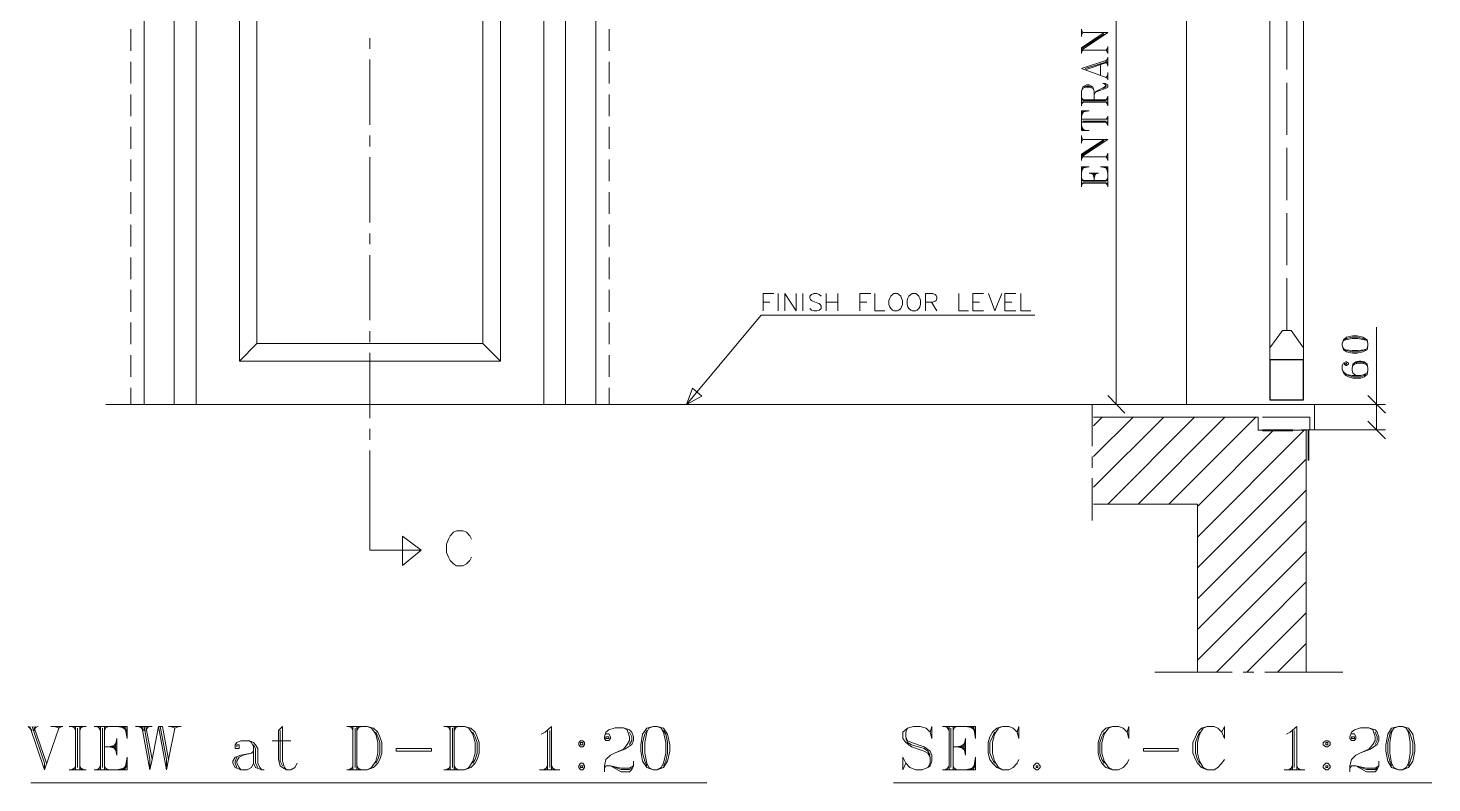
# Model space of a CAD drawing. Header units: millimetres. Extents: x -665 to 1025117, y -27997 to 4210.
# Drawn here: x 1021889 to 1025117, y 364 to 2100 of the extents above; entities that cross this region are included whole.
import ezdxf

# ---------------------------------------------------------------- set-up
doc = ezdxf.new("R2010")
doc.units = ezdxf.units.MM
doc.linetypes.add('ACAD_ISO02W100', pattern=[15, 12, -3])
doc.layers.add('DL', color=8, linetype='ACAD_ISO02W100', lineweight=0)

msp = doc.modelspace()

# ---------------------------------------------------------------- hatches: boundary and pattern name
h = msp.add_hatch()
h.set_pattern_fill('GOST_GLASS', color=256, scale=15)
h.set_pattern_definition([(45, (0, 0), (1909.188, 0), [1125, -1575]), (45, (477.3, 0), (1909.188, 0), [450, -2250]), (45, (0, 477.3), (1909.188, 0), [450, -2250])])
h.paths.add_polyline_path([(1022415.539, 1374.294), (1022935.289, 1374.294), (1022935.289, 3094.713), (1022415.539, 3094.713)])

# ---------------------------------------------------------------- linework, layer by layer
at = {"color": 7, "linetype": 'Continuous', "lineweight": 20, "transparency": 33554666}
for p, q in [((1022225.289, 3234.713, -137), (1022225.289, 1234.294, -137)), ((1023075.289, 3234.713, -137), (1023075.289, 1234.294, -137)), ((1023125.289, 3234.713, -137), (1023125.289, 1234.294, -137)), ((1024744.915, 1364.493, -137), (1024773.408, 1404.493, -137)), ((1024773.408, 1404.493, -137), (1024793.856, 1404.493, -137)), ((1024822.349, 1364.493, -137), (1024793.856, 1404.493, -137))]:
    msp.add_line(p, q, dxfattribs=at)
at = {"color": 7, "linetype": 'Continuous', "lineweight": 20, "transparency": 33554666, "elevation": -137}
for points in [[(1024552.954, 1234.294), (1024552.954, 3903.254), (1024552.954, 3903.254)], [(1022155.784, 1234.294), (1022155.784, 3404.451), (1023195.044, 3404.451), (1023195.044, 1234.294)], [(1022275.539, 1234.294), (1022275.539, 3234.713), (1023075.289, 3234.713), (1023075.289, 1234.294)], [(1024391.546, 1234.294), (1024391.546, 3234.713), (1024391.546, 3234.713)], [(1024744.915, 1244.708), (1024744.915, 3254.498), (1024822.349, 3254.498)], [(1024822.349, 1244.708), (1024822.349, 3254.498), (1024822.349, 3254.498)], [(1022125.585, 2047.583), (1022125.585, 2097.567), (1022125.585, 2097.567)], [(1022675.414, 2052.297), (1022675.414, 2077.289), (1022675.414, 2077.289)], [(1023225.243, 2097.567), (1023225.243, 2047.583), (1023225.243, 2047.583)], [(1024311.362, 2080.905), (1024311.362, 2097.567), (1024311.362, 2097.567)], [(1024311.362, 2084.029), (1024314.486, 2090.278), (1024311.362, 2095.484)], [(1024368.636, 2049.665), (1024311.362, 2049.665), (1024371.76, 2090.278)], [(1024311.362, 2054.872), (1024363.43, 2090.278), (1024363.43, 2090.278)], [(1024311.362, 2052.789), (1024363.43, 2086.112), (1024363.43, 2086.112)], [(1024314.486, 2090.278), (1024371.76, 2090.278), (1024371.76, 2090.278)], [(1024311.362, 2041.334), (1024311.362, 2054.872), (1024311.362, 2054.872)], [(1024311.362, 2043.417), (1024314.486, 2049.665), (1024314.486, 2049.665)], [(1024371.76, 2043.417), (1024368.636, 2049.665), (1024371.76, 2054.872)], [(1024371.76, 2041.334), (1024371.76, 2057.996), (1024371.76, 2057.996)], [(1022125.585, 1972.606), (1022125.585, 2022.59), (1022125.585, 2022.59)], [(1022675.414, 1877.844), (1022675.414, 2027.797), (1022675.414, 2027.797)], [(1023225.243, 2022.59), (1023225.243, 1972.606), (1023225.243, 1972.606)], [(1024311.362, 2006.97), (1024371.76, 2026.756), (1024371.76, 2026.756)], [(1024311.362, 2006.97), (1024368.636, 1986.143), (1024368.636, 1986.143)], [(1024319.693, 2006.97), (1024371.76, 2023.632), (1024371.76, 2023.632)], [(1024319.693, 2003.846), (1024371.76, 2021.549), (1024371.76, 2021.549)], [(1024355.099, 1992.391), (1024355.099, 2017.384), (1024355.099, 2017.384)], [(1024366.554, 2023.632), (1024371.76, 2029.88), (1024371.76, 2029.88)], [(1024366.554, 2021.549), (1024371.76, 2017.384), (1024371.76, 2017.384)], [(1024368.636, 2021.549), (1024371.76, 2015.301), (1024371.76, 2015.301)], [(1024371.76, 2012.177), (1024371.76, 2033.004), (1024371.76, 2033.004)], [(1024311.362, 1921.58), (1024311.362, 1954.903), (1024314.486, 1964.275), (1024317.61, 1966.358), (1024323.859, 1969.482), (1024329.065, 1969.482), (1024334.272, 1966.358), (1024337.396, 1964.275), (1024340.52, 1954.903), (1024340.52, 1935.118)], [(1024340.52, 1946.572), (1024343.644, 1952.82), (1024348.851, 1954.903), (1024366.554, 1961.151), (1024371.76, 1964.275), (1024371.76, 1969.482), (1024366.554, 1972.606), (1024360.306, 1972.606)], [(1024343.644, 1952.82), (1024345.727, 1954.903), (1024363.43, 1964.275), (1024366.554, 1966.358), (1024366.554, 1969.482), (1024363.43, 1972.606)], [(1024360.306, 1961.151), (1024366.554, 1964.275), (1024368.636, 1966.358), (1024368.636, 1969.482)], [(1024371.76, 1984.061), (1024368.636, 1986.143), (1024371.76, 1992.391)], [(1024371.76, 1980.937), (1024371.76, 1997.598), (1024371.76, 1997.598)], [(1022125.585, 1897.629), (1022125.585, 1947.614), (1022125.585, 1947.614)], [(1023225.243, 1947.614), (1023225.243, 1897.629), (1023225.243, 1897.629)], [(1024311.362, 1954.903), (1024314.486, 1961.151), (1024319.693, 1964.275), (1024331.148, 1964.275), (1024337.396, 1961.151), (1024340.52, 1954.903)], [(1024311.362, 1941.366), (1024314.486, 1935.118), (1024314.486, 1935.118)], [(1024311.362, 1938.242), (1024317.61, 1935.118), (1024317.61, 1935.118)], [(1024317.61, 1964.275), (1024323.859, 1966.358), (1024329.065, 1966.358), (1024334.272, 1964.275)], [(1024366.554, 1935.118), (1024371.76, 1938.242), (1024371.76, 1938.242)], [(1024368.636, 1935.118), (1024371.76, 1941.366), (1024371.76, 1941.366)], [(1024371.76, 1921.58), (1024371.76, 1943.448), (1024371.76, 1943.448)], [(1024311.362, 1935.118), (1024371.76, 1935.118), (1024371.76, 1935.118)], [(1024311.362, 1929.911), (1024371.76, 1929.911), (1024371.76, 1929.911)], [(1024311.362, 1923.663), (1024314.486, 1929.911), (1024314.486, 1929.911)], [(1024311.362, 1926.787), (1024317.61, 1929.911), (1024317.61, 1929.911)], [(1024329.065, 1910.125), (1024311.362, 1910.125), (1024311.362, 1864.306)], [(1024311.362, 1895.547), (1024314.486, 1910.125), (1024314.486, 1910.125)], [(1024311.362, 1900.753), (1024317.61, 1910.125), (1024317.61, 1910.125)], [(1024311.362, 1903.877), (1024319.693, 1910.125), (1024319.693, 1910.125)], [(1024311.362, 1907.001), (1024329.065, 1910.125), (1024329.065, 1910.125)], [(1024314.486, 1933.035), (1024368.636, 1933.035), (1024368.636, 1933.035)], [(1024366.554, 1929.911), (1024371.76, 1926.787), (1024371.76, 1926.787)], [(1024368.636, 1929.911), (1024371.76, 1923.663), (1024371.76, 1923.663)], [(1022125.585, 1822.653), (1022125.585, 1872.637), (1022125.585, 1872.637)], [(1023225.243, 1872.637), (1023225.243, 1822.653), (1023225.243, 1822.653)], [(1024311.362, 1890.34), (1024371.76, 1890.34), (1024371.76, 1890.34)], [(1024311.362, 1884.092), (1024371.76, 1884.092), (1024371.76, 1884.092)], [(1024311.362, 1877.844), (1024314.486, 1864.306), (1024314.486, 1864.306)], [(1024311.362, 1872.637), (1024317.61, 1864.306), (1024317.61, 1864.306)], [(1024314.486, 1886.174), (1024368.636, 1886.174), (1024368.636, 1886.174)], [(1024366.554, 1890.34), (1024371.76, 1892.423), (1024371.76, 1892.423)], [(1024366.554, 1884.092), (1024371.76, 1880.968), (1024371.76, 1880.968)], [(1024368.636, 1890.34), (1024371.76, 1895.547), (1024371.76, 1895.547)], [(1024368.636, 1884.092), (1024371.76, 1877.844), (1024371.76, 1877.844)], [(1024371.76, 1875.761), (1024371.76, 1897.629), (1024371.76, 1897.629)], [(1022675.414, 1827.859), (1022675.414, 1852.852), (1022675.414, 1852.852)], [(1024311.362, 1869.513), (1024319.693, 1864.306), (1024319.693, 1864.306)], [(1024311.362, 1866.389), (1024329.065, 1864.306), (1024329.065, 1864.306)], [(1024311.362, 1864.306), (1024329.065, 1864.306), (1024329.065, 1864.306)], [(1024311.362, 1835.149), (1024311.362, 1852.852), (1024311.362, 1852.852)], [(1024311.362, 1838.273), (1024314.486, 1843.479), (1024311.362, 1849.728)], [(1024368.636, 1803.908), (1024311.362, 1803.908), (1024371.76, 1843.479)], [(1024311.362, 1810.157), (1024363.43, 1843.479), (1024363.43, 1843.479)], [(1024311.362, 1807.032), (1024363.43, 1841.397), (1024363.43, 1841.397)], [(1024314.486, 1843.479), (1024371.76, 1843.479), (1024371.76, 1843.479)], [(1024311.362, 1795.578), (1024311.362, 1810.157), (1024311.362, 1810.157)], [(1024371.76, 1797.66), (1024368.636, 1803.908), (1024371.76, 1810.157)], [(1024371.76, 1795.578), (1024371.76, 1812.239), (1024371.76, 1812.239)], [(1022125.585, 1747.676), (1022125.585, 1797.66), (1022125.585, 1797.66)], [(1022675.414, 1652.914), (1022675.414, 1802.867), (1022675.414, 1802.867)], [(1023225.243, 1797.66), (1023225.243, 1747.676), (1023225.243, 1747.676)], [(1024311.362, 1797.66), (1024314.486, 1803.908), (1024314.486, 1803.908)], [(1024311.362, 1735.18), (1024311.362, 1780.999), (1024329.065, 1780.999)], [(1024311.362, 1766.42), (1024314.486, 1780.999), (1024314.486, 1780.999)], [(1024311.362, 1772.668), (1024317.61, 1780.999), (1024317.61, 1780.999)], [(1024311.362, 1775.792), (1024319.693, 1780.999), (1024319.693, 1780.999)], [(1024311.362, 1777.875), (1024329.065, 1780.999), (1024329.065, 1780.999)], [(1024371.76, 1735.18), (1024371.76, 1780.999), (1024355.099, 1780.999)], [(1024371.76, 1777.875), (1024355.099, 1780.999), (1024355.099, 1780.999)], [(1024371.76, 1775.792), (1024363.43, 1780.999), (1024363.43, 1780.999)], [(1024371.76, 1772.668), (1024366.554, 1780.999), (1024366.554, 1780.999)], [(1024371.76, 1766.42), (1024368.636, 1780.999), (1024368.636, 1780.999)], [(1024311.362, 1754.965), (1024314.486, 1749.759), (1024314.486, 1749.759)], [(1024311.362, 1752.883), (1024317.61, 1749.759), (1024317.61, 1749.759)], [(1024311.362, 1749.759), (1024371.76, 1749.759), (1024371.76, 1749.759)], [(1024311.362, 1743.511), (1024371.76, 1743.511), (1024371.76, 1743.511)], [(1024311.362, 1738.304), (1024314.486, 1743.511), (1024314.486, 1743.511)], [(1024311.362, 1741.428), (1024317.61, 1743.511), (1024317.61, 1743.511)], [(1024314.486, 1746.635), (1024368.636, 1746.635), (1024368.636, 1746.635)], [(1024329.065, 1766.42), (1024350.933, 1766.42), (1024350.933, 1766.42)], [(1024329.065, 1766.42), (1024340.52, 1764.337), (1024350.933, 1766.42)], [(1024334.272, 1766.42), (1024340.52, 1761.213), (1024345.727, 1766.42)], [(1024337.396, 1766.42), (1024340.52, 1754.965), (1024343.644, 1766.42)], [(1024340.52, 1749.759), (1024340.52, 1766.42), (1024340.52, 1766.42)], [(1024366.554, 1749.759), (1024371.76, 1752.883), (1024371.76, 1752.883)], [(1024366.554, 1743.511), (1024371.76, 1741.428), (1024371.76, 1741.428)], [(1024368.636, 1749.759), (1024371.76, 1754.965), (1024371.76, 1754.965)], [(1024368.636, 1743.511), (1024371.76, 1738.304), (1024371.76, 1738.304)], [(1022125.585, 1672.699), (1022125.585, 1722.684), (1022125.585, 1722.684)], [(1023225.243, 1722.684), (1023225.243, 1672.699), (1023225.243, 1672.699)], [(1022125.585, 1597.723), (1022125.585, 1647.707), (1022125.585, 1647.707)], [(1023225.243, 1647.707), (1023225.243, 1597.723), (1023225.243, 1597.723)], [(1022675.414, 1602.929), (1022675.414, 1627.922), (1022675.414, 1627.922)], [(1022125.585, 1522.746), (1022125.585, 1572.731), (1022125.585, 1572.731)], [(1022675.414, 1427.984), (1022675.414, 1577.937), (1022675.414, 1577.937)], [(1023225.243, 1572.731), (1023225.243, 1522.746), (1023225.243, 1522.746)], [(1022125.585, 1447.769), (1022125.585, 1497.754), (1022125.585, 1497.754)], [(1023225.243, 1497.754), (1023225.243, 1447.769), (1023225.243, 1447.769)], [(1023579.299, 1449.852), (1023579.299, 1489.423), (1023604.291, 1489.423)], [(1023613.663, 1449.852), (1023613.663, 1489.423), (1023613.663, 1489.423)], [(1023629.283, 1449.852), (1023629.283, 1489.423), (1023655.317, 1449.852), (1023655.317, 1489.423)], [(1023670.937, 1449.852), (1023670.937, 1489.423), (1023670.937, 1489.423)], [(1023712.591, 1483.175), (1023708.425, 1487.34), (1023703.219, 1489.423), (1023695.929, 1489.423), (1023690.723, 1487.34), (1023686.557, 1483.175), (1023686.557, 1479.01), (1023688.64, 1475.886), (1023690.723, 1473.803), (1023693.847, 1471.72), (1023705.301, 1467.555), (1023708.425, 1466.514), (1023710.508, 1464.431), (1023712.591, 1460.266), (1023712.591, 1455.059), (1023708.425, 1450.893), (1023703.219, 1449.852), (1023695.929, 1449.852), (1023690.723, 1450.893), (1023686.557, 1455.059)], [(1023724.045, 1449.852), (1023724.045, 1489.423), (1023724.045, 1489.423)], [(1023751.12, 1489.423), (1023751.12, 1449.852), (1023751.12, 1449.852)], [(1023802.146, 1449.852), (1023802.146, 1489.423), (1023827.138, 1489.423)], [(1023836.51, 1489.423), (1023836.51, 1449.852), (1023859.42, 1449.852)], [(1023953.141, 1449.852), (1023953.141, 1489.423), (1023969.802, 1489.423), (1023975.009, 1487.34), (1023977.092, 1485.258), (1023979.174, 1481.092), (1023979.174, 1477.968), (1023977.092, 1473.803), (1023975.009, 1471.72), (1023969.802, 1469.638), (1023953.141, 1469.638)], [(1024029.159, 1489.423), (1024029.159, 1449.852), (1024052.068, 1449.852)], [(1024061.44, 1449.852), (1024061.44, 1489.423), (1024086.433, 1489.423)], [(1024097.887, 1489.423), (1024112.466, 1449.852), (1024128.086, 1489.423)], [(1024135.376, 1449.852), (1024135.376, 1489.423), (1024160.368, 1489.423)], [(1024171.823, 1489.423), (1024171.823, 1449.852), (1024194.732, 1449.852)], [(1023579.299, 1469.638), (1023594.919, 1469.638), (1023594.919, 1469.638)], [(1023724.045, 1469.638), (1023751.12, 1469.638), (1023751.12, 1469.638)], [(1023802.146, 1469.638), (1023817.766, 1469.638), (1023817.766, 1469.638)], [(1023966.678, 1469.638), (1023979.174, 1449.852), (1023979.174, 1449.852)], [(1024061.44, 1469.638), (1024077.06, 1469.638), (1024077.06, 1469.638)], [(1024135.376, 1469.638), (1024150.996, 1469.638), (1024150.996, 1469.638)], [(1022125.585, 1372.793), (1022125.585, 1422.777), (1022125.585, 1422.777)], [(1023225.243, 1422.777), (1023225.243, 1372.793), (1023225.243, 1372.793)], [(1023575.134, 1439.439), (1023403.312, 1234.294), (1023438.718, 1253.038), (1023416.85, 1271.783), (1023403.312, 1234.294)], [(1023575.134, 1439.439), (1024204.104, 1439.439), (1024204.104, 1439.439)], [(1024061.44, 1449.852), (1024086.433, 1449.852), (1024086.433, 1449.852)], [(1024135.376, 1449.852), (1024160.368, 1449.852), (1024160.368, 1449.852)], [(1022675.414, 1378), (1022675.414, 1402.992), (1022675.414, 1402.992)], [(1024965.013, 1383.206), (1024958.765, 1386.33), (1024947.31, 1389.454), (1024933.772, 1389.454), (1024921.276, 1386.33), (1024916.07, 1383.206)], [(1024990.005, 1175.979), (1024990.005, 1234.294), (1024990.005, 1412.364)], [(1022375.539, 1334.294), (1022415.539, 1374.294)], [(1022975.289, 1334.294), (1022935.289, 1374.294)], [(1024970.219, 1374.876), (1024968.137, 1381.124), (1024961.889, 1383.206), (1024947.31, 1386.33), (1024933.772, 1386.33), (1024919.194, 1383.206), (1024913.987, 1381.124), (1024910.863, 1374.876)], [(1024910.863, 1369.669), (1024913.987, 1363.421), (1024919.194, 1360.297), (1024933.772, 1358.214), (1024947.31, 1358.214), (1024961.889, 1360.297), (1024968.137, 1363.421), (1024970.219, 1369.669)], [(1024916.07, 1360.297), (1024921.276, 1358.214), (1024933.772, 1355.09), (1024947.31, 1355.09), (1024958.765, 1358.214), (1024965.013, 1360.297)], [(1022125.585, 1297.816), (1022125.585, 1347.801), (1022125.585, 1347.801)], [(1022675.414, 1203.054), (1022675.414, 1353.007), (1022675.414, 1353.007)], [(1023225.243, 1347.801), (1023225.243, 1297.816), (1023225.243, 1297.816)], [(1024916.07, 1329.056), (1024916.07, 1326.974), (1024919.194, 1323.85), (1024921.276, 1323.85), (1024925.442, 1326.974), (1024925.442, 1329.056), (1024921.276, 1332.18), (1024919.194, 1332.18), (1024913.987, 1329.056), (1024910.863, 1323.85), (1024910.863, 1314.478), (1024913.987, 1307.188), (1024919.194, 1300.94), (1024925.442, 1297.816), (1024935.855, 1294.692), (1024953.558, 1294.692), (1024961.889, 1297.816), (1024968.137, 1303.023), (1024970.219, 1312.395), (1024970.219, 1317.602), (1024968.137, 1326.974), (1024961.889, 1332.18), (1024953.558, 1334.263), (1024950.434, 1334.263), (1024942.103, 1332.18), (1024935.855, 1326.974), (1024933.772, 1317.602), (1024933.772, 1312.395), (1024935.855, 1307.188), (1024938.979, 1303.023), (1024945.227, 1300.94)], [(1024970.219, 1317.602), (1024968.137, 1323.85), (1024965.013, 1326.974), (1024956.682, 1329.056), (1024947.31, 1329.056), (1024938.979, 1326.974), (1024935.855, 1323.85), (1024933.772, 1317.602)], [(1024961.889, 1329.056), (1024956.682, 1332.18), (1024947.31, 1332.18), (1024942.103, 1329.056)], [(1024910.863, 1314.478), (1024913.987, 1309.271), (1024916.07, 1307.188), (1024921.276, 1303.023), (1024933.772, 1300.94), (1024953.558, 1300.94), (1024961.889, 1303.023), (1024968.137, 1307.188), (1024970.219, 1312.395)], [(1024919.194, 1303.023), (1024925.442, 1300.94), (1024935.855, 1297.816), (1024953.558, 1297.816), (1024961.889, 1300.94), (1024965.013, 1303.023)], [(1022125.585, 1234.294), (1022125.585, 1272.824), (1022125.585, 1272.824)], [(1023225.243, 1272.824), (1023225.243, 1234.294), (1023225.243, 1234.294)], [(1022068.312, 1234.294), (1024385.298, 1234.294), (1024385.298, 1234.294)], [(1024336.355, 1235.336), (1024336.355, 1138.491), (1024336.355, 1138.491)], [(1024339.479, 1234.294), (1024891.39, 1234.294), (1024891.39, 1234.294)], [(1024371.76, 1255.121), (1024411.331, 1214.509), (1024411.331, 1214.509)], [(1024681.039, 1234.294), (1024371.76, 1234.294), (1024371.76, 1234.294)], [(1024772.364, 1244.708), (1024822.349, 1244.708), (1024822.349, 1244.708)], [(1024847.341, 1175.979), (1024847.341, 1234.294), (1024827.556, 1234.294), (1024817.142, 1234.294)], [(1024867.127, 1234.294), (1025010.832, 1234.294), (1025010.832, 1234.294)], [(1025010.832, 1214.509), (1024970.219, 1255.121), (1024970.219, 1255.121)], [(1024339.479, 1185.351), (1024359.264, 1205.137), (1024359.264, 1205.137)], [(1024339.479, 1114.54), (1024430.075, 1205.137), (1024430.075, 1205.137)], [(1024339.479, 1043.729), (1024500.887, 1205.137), (1024500.887, 1205.137)], [(1024339.479, 1205.137), (1024717.486, 1205.137), (1024717.486, 1205.137)], [(1024371.76, 1005.199), (1024571.698, 1205.137), (1024571.698, 1205.137)], [(1024441.53, 1005.199), (1024641.468, 1205.137), (1024641.468, 1205.137)], [(1024512.341, 1005.199), (1024712.279, 1205.137), (1024712.279, 1205.137)], [(1024717.486, 1174.938), (1024717.486, 1205.137), (1024717.486, 1205.137)], [(1024727.57, 1205.137), (1024836.928, 1205.137), (1024836.928, 1205.137)], [(1024836.928, 1175.979), (1024836.928, 1205.137), (1024836.928, 1205.137)], [(1024970.219, 1195.765), (1025010.832, 1155.152), (1025010.832, 1155.152)], [(1022675.414, 1153.07), (1022675.414, 1178.062), (1022675.414, 1178.062)], [(1024577.946, 999.992), (1024752.891, 1174.938), (1024752.891, 1174.938)], [(1024577.946, 929.181), (1024823.703, 1174.938), (1024823.703, 1174.938)], [(1024717.486, 1174.938), (1024827.868, 1174.938), (1024827.868, 1174.938)], [(1024727.587, 1175.979), (1024797.357, 1175.979), (1024797.357, 1175.979)], [(1024727.587, 1173.896), (1024797.357, 1173.896), (1024797.357, 1173.896)], [(1024817.142, 1175.979), (1025010.832, 1175.979), (1025010.832, 1175.979)], [(1024827.868, 618.861), (1024827.868, 1174.938), (1024827.868, 1174.938)], [(1024833.075, 1105.168), (1024833.075, 1175.979), (1024833.075, 1175.979)], [(1024834.116, 1105.168), (1024834.116, 1175.979), (1024834.116, 1175.979)], [(1022675.414, 1026.026), (1022675.414, 1128.077), (1022675.414, 1128.077)], [(1024336.355, 1114.54), (1024336.355, 1088.506), (1024336.355, 1088.506)], [(1024577.946, 858.37), (1024827.868, 1108.292), (1024827.868, 1108.292)], [(1024336.355, 1064.556), (1024336.355, 967.711), (1024336.355, 967.711)], [(1024577.946, 787.559), (1024827.868, 1037.481), (1024827.868, 1037.481)], [(1024339.479, 1005.199), (1024577.946, 1005.199), (1024577.946, 618.861)], [(1022908.963, 924.672), (1022904.798, 931.961), (1022897.508, 940.292), (1022889.178, 943.416), (1022874.599, 943.416), (1022867.309, 940.292), (1022860.02, 931.961), (1022855.855, 924.672), (1022851.689, 913.217), (1022851.689, 893.432), (1022855.855, 883.018), (1022860.02, 875.729), (1022867.309, 867.398), (1022874.599, 863.233), (1022889.178, 863.233), (1022897.508, 867.398), (1022904.798, 875.729), (1022908.963, 883.018)], [(1024577.946, 716.747), (1024827.868, 966.669), (1024827.868, 966.669)], [(1022750.391, 931.264), (1022793.086, 898.982), (1022750.391, 863.577)], [(1022750.391, 931.264), (1022750.391, 863.577), (1022750.391, 863.577)], [(1022675.414, 898.982), (1022793.086, 898.982), (1022793.086, 898.982)], [(1024577.946, 645.936), (1024827.868, 895.858), (1024827.868, 895.858)], [(1024621.682, 618.861), (1024827.868, 826.088), (1024827.868, 826.088)], [(1024691.452, 618.861), (1024827.868, 755.277), (1024827.868, 755.277)], [(1024762.264, 618.861), (1024827.868, 684.466), (1024827.868, 684.466)], [(1024480.06, 618.861), (1024658.129, 618.861), (1024658.129, 618.861)], [(1024683.122, 618.861), (1024708.114, 618.861), (1024708.114, 618.861)], [(1024733.106, 618.861), (1024912.217, 618.861), (1024912.217, 618.861)], [(1021889.201, 493.9), (1021898.573, 484.528), (1021898.573, 484.528)], [(1021893.366, 493.9), (1021926.689, 393.931), (1021926.689, 409.551), (1021898.573, 493.9)], [(1021902.738, 493.9), (1021931.896, 409.551), (1021931.896, 409.551)], [(1021907.945, 493.9), (1021902.738, 484.528), (1021902.738, 484.528)], [(1021912.11, 493.9), (1021902.738, 489.735), (1021902.738, 489.735)], [(1021960.012, 489.735), (1021926.689, 393.931), (1021926.689, 393.931)], [(1021941.268, 493.9), (1021969.384, 493.9), (1021969.384, 493.9)], [(1021950.64, 493.9), (1021960.012, 489.735), (1021965.219, 493.9)], [(1021983.963, 493.9), (1022022.492, 493.9), (1022022.492, 493.9)], [(1021989.17, 493.9), (1021998.542, 489.735), (1021998.542, 489.735)], [(1021993.335, 493.9), (1021998.542, 484.528), (1021998.542, 484.528)], [(1021998.542, 493.9), (1021998.542, 393.931), (1021998.542, 393.931)], [(1022002.707, 489.735), (1022002.707, 399.138), (1022002.707, 399.138)], [(1022007.914, 493.9), (1022007.914, 393.931), (1022007.914, 393.931)], [(1022012.079, 493.9), (1022007.914, 484.528), (1022007.914, 484.528)], [(1022017.286, 493.9), (1022007.914, 489.735), (1022007.914, 489.735)], [(1022041.237, 493.9), (1022117.255, 493.9), (1022117.255, 465.784)], [(1022045.402, 493.9), (1022055.815, 489.735), (1022055.815, 489.735)], [(1022050.609, 493.9), (1022055.815, 484.528), (1022055.815, 484.528)], [(1022055.815, 493.9), (1022055.815, 393.931), (1022055.815, 393.931)], [(1022059.981, 489.735), (1022059.981, 399.138), (1022059.981, 399.138)], [(1022065.188, 493.9), (1022065.188, 393.931), (1022065.188, 393.931)], [(1022069.353, 493.9), (1022065.188, 484.528), (1022065.188, 484.528)], [(1022074.56, 493.9), (1022065.188, 489.735), (1022065.188, 489.735)], [(1022093.304, 493.9), (1022117.255, 489.735), (1022117.255, 489.735)], [(1022102.676, 493.9), (1022117.255, 484.528), (1022117.255, 484.528)], [(1022107.883, 493.9), (1022117.255, 480.363), (1022117.255, 480.363)], [(1022112.048, 493.9), (1022117.255, 465.784), (1022117.255, 465.784)], [(1022135.999, 493.9), (1022174.528, 493.9), (1022174.528, 493.9)], [(1022141.205, 493.9), (1022155.784, 489.735), (1022155.784, 489.735)], [(1022145.371, 493.9), (1022155.784, 484.528), (1022155.784, 484.528)], [(1022150.578, 493.9), (1022169.322, 393.931), (1022169.322, 417.882), (1022155.784, 493.9)], [(1022159.95, 493.9), (1022174.528, 417.882), (1022189.107, 493.9)], [(1022165.156, 493.9), (1022159.95, 484.528), (1022159.95, 484.528)], [(1022169.322, 493.9), (1022159.95, 489.735), (1022159.95, 489.735)], [(1022189.107, 493.9), (1022207.851, 393.931), (1022207.851, 417.882), (1022193.273, 493.9)], [(1022189.107, 493.9), (1022198.479, 493.9), (1022198.479, 493.9)], [(1022198.479, 493.9), (1022212.017, 417.882), (1022226.596, 489.735)], [(1022212.017, 493.9), (1022241.174, 493.9), (1022241.174, 493.9)], [(1022217.223, 493.9), (1022226.596, 489.735), (1022235.968, 493.9)], [(1022465.063, 484.528), (1022474.435, 493.9), (1022474.435, 413.717), (1022478.6, 399.138), (1022483.807, 393.931)], [(1022465.063, 484.528), (1022465.063, 417.882), (1022469.228, 403.303), (1022474.435, 399.138), (1022483.807, 393.931), (1022493.179, 393.931), (1022502.551, 399.138), (1022507.758, 409.551)], [(1022469.228, 484.528), (1022469.228, 413.717), (1022474.435, 403.303)], [(1022622.306, 493.9), (1022669.166, 493.9), (1022683.745, 489.735), (1022693.117, 480.363), (1022698.324, 469.949), (1022702.489, 456.412), (1022702.489, 432.461), (1022698.324, 417.882), (1022693.117, 409.551), (1022683.745, 399.138), (1022669.166, 393.931), (1022622.306, 393.931)], [(1022626.471, 493.9), (1022635.843, 489.735), (1022635.843, 489.735)], [(1022631.678, 493.9), (1022635.843, 484.528), (1022635.843, 484.528)], [(1022635.843, 493.9), (1022635.843, 393.931), (1022635.843, 393.931)], [(1022641.05, 489.735), (1022641.05, 399.138), (1022641.05, 399.138)], [(1022645.215, 493.9), (1022645.215, 393.931), (1022645.215, 393.931)], [(1022650.422, 493.9), (1022645.215, 484.528), (1022645.215, 484.528)], [(1022655.628, 493.9), (1022645.215, 489.735), (1022645.215, 489.735)], [(1022669.166, 493.9), (1022678.538, 489.735), (1022688.951, 476.197), (1022693.117, 456.412), (1022693.117, 432.461), (1022688.951, 413.717), (1022678.538, 399.138), (1022669.166, 393.931)], [(1022845.153, 493.9), (1022893.054, 493.9), (1022907.633, 489.735), (1022917.005, 480.363), (1022922.212, 469.949), (1022926.377, 456.412), (1022926.377, 432.461), (1022922.212, 417.882), (1022917.005, 409.551), (1022907.633, 399.138), (1022893.054, 393.931), (1022845.153, 393.931)], [(1022850.359, 493.9), (1022859.732, 489.735), (1022859.732, 489.735)], [(1022855.566, 493.9), (1022859.732, 484.528), (1022859.732, 484.528)], [(1022859.732, 493.9), (1022859.732, 393.931), (1022859.732, 393.931)], [(1022864.938, 489.735), (1022864.938, 399.138), (1022864.938, 399.138)], [(1022869.104, 493.9), (1022869.104, 393.931), (1022869.104, 393.931)], [(1022874.31, 493.9), (1022869.104, 484.528), (1022869.104, 484.528)], [(1022878.476, 493.9), (1022869.104, 489.735), (1022869.104, 489.735)], [(1022893.054, 493.9), (1022902.427, 489.735), (1022911.799, 476.197), (1022917.005, 456.412), (1022917.005, 432.461), (1022911.799, 413.717), (1022902.427, 399.138), (1022893.054, 393.931)], [(1023092.992, 393.931), (1023092.992, 493.9), (1023078.413, 480.363), (1023069.041, 476.197)], [(1023083.62, 484.528), (1023083.62, 393.931), (1023083.62, 393.931)], [(1023088.827, 484.528), (1023088.827, 399.138), (1023088.827, 399.138)], [(1023217.961, 476.818), (1023224.968, 476.818), (1023228.472, 469.811), (1023228.472, 466.308), (1023224.968, 461.052), (1023217.961, 461.052), (1023214.457, 466.308), (1023214.457, 469.811), (1023217.961, 480.322), (1023224.968, 485.577), (1023238.982, 490.833), (1023258.252, 490.833), (1023272.266, 485.577), (1023277.522, 480.322), (1023281.025, 469.811), (1023281.025, 461.052), (1023277.522, 452.293), (1023261.756, 441.782), (1023238.982, 433.024), (1023228.472, 427.768), (1023217.961, 417.257), (1023214.457, 403.243), (1023214.457, 389.229)], [(1023258.252, 490.833), (1023267.011, 485.577), (1023272.266, 469.811), (1023272.266, 461.052), (1023267.011, 452.293), (1023258.252, 441.782), (1023238.982, 433.024)], [(1023311.674, 484.528), (1023307.509, 476.197), (1023302.302, 456.412), (1023302.302, 432.461), (1023307.509, 413.717), (1023311.674, 403.303)], [(1023326.253, 493.9), (1023316.881, 489.735), (1023311.674, 480.363), (1023307.509, 456.412), (1023307.509, 432.461), (1023311.674, 409.551), (1023316.881, 399.138), (1023326.253, 393.931)], [(1023335.625, 393.931), (1023344.997, 399.138), (1023350.204, 409.551), (1023355.41, 432.461), (1023355.41, 456.412), (1023350.204, 480.363), (1023344.997, 489.735), (1023335.625, 493.9)], [(1023350.204, 403.303), (1023355.41, 413.717), (1023359.576, 432.461), (1023359.576, 456.412), (1023355.41, 476.197), (1023350.204, 484.528)], [(1023963.554, 480.363), (1023967.72, 493.9), (1023967.72, 465.784), (1023963.554, 480.363), (1023954.182, 489.735), (1023940.645, 493.9), (1023925.025, 493.9), (1023911.487, 489.735), (1023901.074, 480.363), (1023901.074, 465.784), (1023907.322, 456.412), (1023920.859, 447.04), (1023950.017, 436.626), (1023958.347, 432.461), (1023963.554, 423.089), (1023963.554, 409.551), (1023958.347, 399.138)], [(1023911.487, 489.735), (1023907.322, 480.363), (1023907.322, 469.949), (1023911.487, 460.577), (1023920.859, 456.412), (1023950.017, 447.04), (1023963.554, 436.626), (1023967.72, 427.254), (1023967.72, 413.717), (1023963.554, 403.303), (1023958.347, 399.138), (1023944.81, 393.931), (1023930.231, 393.931), (1023916.694, 399.138), (1023907.322, 409.551), (1023901.074, 423.089), (1023901.074, 393.931), (1023907.322, 409.551)], [(1023991.67, 493.9), (1024067.688, 493.9), (1024067.688, 465.784)], [(1023996.877, 493.9), (1024007.291, 489.735), (1024007.291, 489.735)], [(1024001.042, 493.9), (1024007.291, 484.528), (1024007.291, 484.528)], [(1024007.291, 493.9), (1024007.291, 393.931), (1024007.291, 393.931)], [(1024011.456, 489.735), (1024011.456, 399.138), (1024011.456, 399.138)], [(1024016.663, 493.9), (1024016.663, 393.931), (1024016.663, 393.931)], [(1024020.828, 493.9), (1024016.663, 484.528), (1024016.663, 484.528)], [(1024024.993, 493.9), (1024016.663, 489.735), (1024016.663, 489.735)], [(1024044.779, 493.9), (1024067.688, 489.735), (1024067.688, 489.735)], [(1024054.151, 493.9), (1024067.688, 484.528), (1024067.688, 484.528)], [(1024058.316, 493.9), (1024067.688, 480.363), (1024067.688, 480.363)], [(1024063.523, 493.9), (1024067.688, 465.784), (1024067.688, 465.784)], [(1024163.492, 480.363), (1024167.657, 493.9), (1024167.657, 465.784), (1024163.492, 480.363), (1024154.12, 489.735), (1024144.748, 493.9), (1024130.169, 493.9), (1024116.631, 489.735), (1024107.259, 480.363), (1024101.011, 469.949), (1024096.846, 456.412), (1024096.846, 432.461), (1024101.011, 417.882), (1024107.259, 409.551), (1024116.631, 399.138), (1024130.169, 393.931), (1024144.748, 393.931), (1024154.12, 399.138), (1024163.492, 409.551), (1024167.657, 417.882)], [(1024130.169, 493.9), (1024120.797, 489.735), (1024111.425, 476.197), (1024107.259, 456.412), (1024107.259, 432.461), (1024111.425, 413.717), (1024120.797, 399.138), (1024130.169, 393.931)], [(1024416.538, 480.363), (1024420.703, 493.9), (1024420.703, 465.784), (1024416.538, 480.363), (1024407.166, 489.735), (1024396.752, 493.9), (1024383.215, 493.9), (1024367.595, 489.735), (1024358.223, 480.363), (1024354.057, 469.949), (1024349.892, 456.412), (1024349.892, 432.461), (1024354.057, 417.882), (1024358.223, 409.551), (1024367.595, 399.138), (1024383.215, 393.931), (1024396.752, 393.931), (1024407.166, 399.138), (1024416.538, 409.551), (1024420.703, 417.882)], [(1024383.215, 493.9), (1024373.843, 489.735), (1024363.43, 476.197), (1024358.223, 456.412), (1024358.223, 432.461), (1024363.43, 413.717), (1024373.843, 399.138), (1024383.215, 393.931)], [(1024634.178, 480.363), (1024640.427, 493.9), (1024640.427, 465.784), (1024634.178, 480.363), (1024624.806, 489.735), (1024616.476, 493.9), (1024600.856, 493.9), (1024587.318, 489.735), (1024577.946, 480.363), (1024573.781, 469.949), (1024567.533, 456.412), (1024567.533, 432.461), (1024573.781, 417.882), (1024577.946, 409.551), (1024587.318, 399.138), (1024600.856, 393.931), (1024616.476, 393.931), (1024624.806, 399.138), (1024634.178, 409.551), (1024640.427, 417.882)], [(1024600.856, 493.9), (1024591.483, 489.735), (1024583.153, 476.197), (1024577.946, 456.412), (1024577.946, 432.461), (1024583.153, 413.717), (1024591.483, 399.138), (1024600.856, 393.931)], [(1024807.041, 393.931), (1024807.041, 493.9), (1024791.421, 480.363), (1024783.09, 476.197)], [(1024796.628, 484.528), (1024796.628, 393.931), (1024796.628, 393.931)], [(1024800.793, 484.528), (1024800.793, 399.138), (1024800.793, 399.138)], [(1024932.188, 476.818), (1024939.196, 476.818), (1024942.699, 469.811), (1024942.699, 466.308), (1024939.196, 461.052), (1024932.188, 461.052), (1024928.685, 466.308), (1024928.685, 469.811), (1024932.188, 480.322), (1024939.196, 485.577), (1024953.21, 490.833), (1024972.48, 490.833), (1024986.494, 485.577), (1024991.749, 480.322), (1024995.253, 469.811), (1024995.253, 461.052), (1024991.749, 452.293), (1024975.983, 441.782), (1024953.21, 433.024), (1024942.699, 427.768), (1024932.188, 417.257), (1024928.685, 403.243), (1024928.685, 389.229)], [(1024972.48, 490.833), (1024981.239, 485.577), (1024986.494, 469.811), (1024986.494, 461.052), (1024981.239, 452.293), (1024972.48, 441.782), (1024953.21, 433.024)], [(1025024.682, 484.528), (1025020.516, 476.197), (1025016.351, 456.412), (1025016.351, 432.461), (1025020.516, 413.717), (1025024.682, 403.303)], [(1025040.302, 493.9), (1025029.888, 489.735), (1025024.682, 480.363), (1025020.516, 456.412), (1025020.516, 432.461), (1025024.682, 409.551), (1025029.888, 399.138), (1025040.302, 393.931)], [(1025049.674, 393.931), (1025058.005, 399.138), (1025063.211, 409.551), (1025067.377, 432.461), (1025067.377, 456.412), (1025063.211, 480.363), (1025058.005, 489.735), (1025049.674, 493.9)], [(1025063.211, 403.303), (1025067.377, 413.717), (1025073.625, 432.461), (1025073.625, 456.412), (1025067.377, 476.197), (1025063.211, 484.528)], [(1022093.304, 456.412), (1022083.932, 447.04), (1022093.304, 436.626)], [(1022093.304, 465.784), (1022089.138, 447.04), (1022093.304, 427.254)], [(1022093.304, 465.784), (1022093.304, 427.254), (1022093.304, 427.254)], [(1022369.259, 447.04), (1022369.259, 451.205), (1022374.466, 451.205), (1022374.466, 442.874), (1022365.094, 442.874), (1022365.094, 451.205), (1022369.259, 456.412), (1022378.631, 460.577), (1022398.417, 460.577), (1022407.789, 456.412), (1022411.954, 451.205), (1022417.161, 442.874), (1022417.161, 409.551), (1022422.368, 399.138), (1022426.533, 393.931)], [(1022398.417, 460.577), (1022402.582, 456.412), (1022407.789, 447.04), (1022407.789, 409.551), (1022411.954, 399.138), (1022426.533, 393.931), (1022431.74, 393.931)], [(1022450.484, 460.577), (1022493.179, 460.577), (1022493.179, 460.577)], [(1022688.951, 480.363), (1022693.117, 469.949), (1022698.324, 456.412), (1022698.324, 432.461), (1022693.117, 417.882), (1022688.951, 409.551)], [(1022911.799, 480.363), (1022917.005, 469.949), (1022922.212, 456.412), (1022922.212, 432.461), (1022917.005, 417.882), (1022911.799, 409.551)], [(1023272.266, 480.322), (1023277.522, 469.811), (1023277.522, 461.052), (1023272.266, 452.293)], [(1023907.322, 465.784), (1023911.487, 456.412), (1023920.859, 451.205), (1023950.017, 442.874), (1023958.347, 436.626), (1023963.554, 427.254)], [(1024044.779, 456.412), (1024034.365, 447.04), (1024044.779, 436.626)], [(1024044.779, 465.784), (1024040.613, 447.04), (1024044.779, 427.254)], [(1024044.779, 465.784), (1024044.779, 427.254), (1024044.779, 427.254)], [(1024111.425, 480.363), (1024107.259, 469.949), (1024101.011, 456.412), (1024101.011, 432.461), (1024107.259, 417.882), (1024111.425, 409.551)], [(1024363.43, 480.363), (1024358.223, 469.949), (1024354.057, 456.412), (1024354.057, 432.461), (1024358.223, 417.882), (1024363.43, 409.551)], [(1024583.153, 480.363), (1024577.946, 469.949), (1024573.781, 456.412), (1024573.781, 432.461), (1024577.946, 417.882), (1024583.153, 409.551)], [(1024986.494, 480.322), (1024991.749, 469.811), (1024991.749, 461.052), (1024986.494, 452.293)], [(1022041.237, 393.931), (1022117.255, 393.931), (1022117.255, 423.089)], [(1022065.188, 447.04), (1022093.304, 447.04), (1022093.304, 447.04)], [(1022093.304, 451.205), (1022074.56, 447.04), (1022093.304, 442.874)], [(1022112.048, 393.931), (1022117.255, 423.089), (1022117.255, 423.089)], [(1022407.789, 436.626), (1022402.582, 432.461), (1022378.631, 427.254), (1022365.094, 423.089), (1022359.887, 413.717), (1022359.887, 409.551), (1022365.094, 399.138), (1022378.631, 393.931), (1022393.21, 393.931), (1022402.582, 399.138), (1022407.789, 409.551)], [(1022369.259, 423.089), (1022365.094, 413.717), (1022365.094, 409.551), (1022369.259, 399.138)], [(1022402.582, 432.461), (1022383.838, 427.254), (1022374.466, 423.089), (1022369.259, 413.717), (1022369.259, 409.551), (1022374.466, 399.138), (1022378.631, 393.931)], [(1022407.789, 451.205), (1022411.954, 442.874), (1022411.954, 409.551), (1022417.161, 399.138)], [(1023991.67, 393.931), (1024067.688, 393.931), (1024067.688, 423.089)], [(1024016.663, 447.04), (1024044.779, 447.04), (1024044.779, 447.04)], [(1024044.779, 451.205), (1024024.993, 447.04), (1024044.779, 442.874)], [(1024063.523, 393.931), (1024067.688, 423.089), (1024067.688, 423.089)], [(1021983.963, 393.931), (1022022.492, 393.931), (1022022.492, 393.931)], [(1021998.542, 399.138), (1021989.17, 393.931), (1021989.17, 393.931)], [(1021998.542, 403.303), (1021993.335, 393.931), (1021993.335, 393.931)], [(1022007.914, 403.303), (1022012.079, 393.931), (1022012.079, 393.931)], [(1022007.914, 399.138), (1022017.286, 393.931), (1022017.286, 393.931)], [(1022055.815, 399.138), (1022045.402, 393.931), (1022045.402, 393.931)], [(1022055.815, 403.303), (1022050.609, 393.931), (1022050.609, 393.931)], [(1022065.188, 403.303), (1022069.353, 393.931), (1022069.353, 393.931)], [(1022065.188, 399.138), (1022074.56, 393.931), (1022074.56, 393.931)], [(1022093.304, 393.931), (1022117.255, 399.138), (1022117.255, 399.138)], [(1022102.676, 393.931), (1022117.255, 403.303), (1022117.255, 403.303)], [(1022107.883, 393.931), (1022117.255, 409.551), (1022117.255, 409.551)], [(1022174.528, 417.882), (1022169.322, 393.931), (1022169.322, 393.931)], [(1022212.017, 417.882), (1022207.851, 393.931), (1022207.851, 393.931)], [(1022635.843, 399.138), (1022626.471, 393.931), (1022626.471, 393.931)], [(1022635.843, 403.303), (1022631.678, 393.931), (1022631.678, 393.931)], [(1022645.215, 403.303), (1022650.422, 393.931), (1022650.422, 393.931)], [(1022645.215, 399.138), (1022655.628, 393.931), (1022655.628, 393.931)], [(1022859.732, 399.138), (1022850.359, 393.931), (1022850.359, 393.931)], [(1022859.732, 403.303), (1022855.566, 393.931), (1022855.566, 393.931)], [(1022869.104, 403.303), (1022874.31, 393.931), (1022874.31, 393.931)], [(1022869.104, 399.138), (1022878.476, 393.931), (1022878.476, 393.931)], [(1023064.876, 393.931), (1023111.736, 393.931), (1023111.736, 393.931)], [(1023083.62, 399.138), (1023074.248, 393.931), (1023074.248, 393.931)], [(1023083.62, 403.303), (1023078.413, 393.931), (1023078.413, 393.931)], [(1023092.992, 403.303), (1023098.199, 393.931), (1023098.199, 393.931)], [(1023092.992, 399.138), (1023102.364, 393.931), (1023102.364, 393.931)], [(1023214.457, 397.988), (1023217.961, 403.243), (1023228.472, 403.243), (1023252.997, 397.988), (1023272.266, 397.988), (1023281.025, 403.243)], [(1023281.025, 413.754), (1023281.025, 403.243), (1023277.522, 394.484), (1023272.266, 389.229), (1023252.997, 389.229), (1023228.472, 403.243), (1023252.997, 394.484), (1023272.266, 394.484), (1023277.522, 397.988)], [(1024007.291, 399.138), (1023996.877, 393.931), (1023996.877, 393.931)], [(1024007.291, 403.303), (1024001.042, 393.931), (1024001.042, 393.931)], [(1024016.663, 403.303), (1024020.828, 393.931), (1024020.828, 393.931)], [(1024016.663, 399.138), (1024024.993, 393.931), (1024024.993, 393.931)], [(1024044.779, 393.931), (1024067.688, 399.138), (1024067.688, 399.138)], [(1024054.151, 393.931), (1024067.688, 403.303), (1024067.688, 403.303)], [(1024058.316, 393.931), (1024067.688, 409.551), (1024067.688, 409.551)], [(1024777.884, 393.931), (1024824.744, 393.931), (1024824.744, 393.931)], [(1024796.628, 399.138), (1024787.256, 393.931), (1024787.256, 393.931)], [(1024796.628, 403.303), (1024791.421, 393.931), (1024791.421, 393.931)], [(1024807.041, 403.303), (1024811.207, 393.931), (1024811.207, 393.931)], [(1024807.041, 399.138), (1024816.413, 393.931), (1024816.413, 393.931)], [(1024928.685, 397.988), (1024932.188, 403.243), (1024942.699, 403.243), (1024967.224, 397.988), (1024986.494, 397.988), (1024995.253, 403.243)], [(1024995.253, 413.754), (1024995.253, 403.243), (1024991.749, 394.484), (1024986.494, 389.229), (1024967.224, 389.229), (1024942.699, 403.243), (1024967.224, 394.484), (1024986.494, 394.484), (1024991.749, 397.988)], [(1021895.449, 363.732), (1023450.173, 363.732), (1023450.173, 363.732)], [(1023879.205, 363.732), (1025117.361, 363.732), (1025117.361, 363.732)]]:
    msp.add_lwpolyline(points, dxfattribs=at)
for points in [[(1022275.539, 3234.713), (1023075.289, 3234.713), (1023075.289, 1234.294), (1022275.539, 1234.294)], [(1022375.539, 3134.713), (1022975.289, 3134.713), (1022975.289, 1334.294), (1022375.539, 1334.294)], [(1022415.539, 3094.713), (1022935.289, 3094.713), (1022935.289, 1374.294), (1022415.539, 1374.294)], [(1023880.247, 1489.423), (1023877.123, 1487.34), (1023872.957, 1483.175), (1023870.875, 1479.01), (1023868.792, 1473.803), (1023868.792, 1464.431), (1023870.875, 1459.224), (1023872.957, 1455.059), (1023877.123, 1450.893), (1023880.247, 1449.852), (1023888.578, 1449.852), (1023891.702, 1450.893), (1023895.867, 1455.059), (1023897.95, 1459.224), (1023900.032, 1464.431), (1023900.032, 1473.803), (1023897.95, 1479.01), (1023895.867, 1483.175), (1023891.702, 1487.34), (1023888.578, 1489.423)], [(1023921.9, 1489.423), (1023918.776, 1487.34), (1023914.611, 1483.175), (1023912.528, 1479.01), (1023910.446, 1473.803), (1023910.446, 1464.431), (1023912.528, 1459.224), (1023914.611, 1455.059), (1023918.776, 1450.893), (1023921.9, 1449.852), (1023930.231, 1449.852), (1023933.355, 1450.893), (1023937.521, 1455.059), (1023939.603, 1459.224), (1023941.686, 1464.431), (1023941.686, 1473.803), (1023939.603, 1479.01), (1023937.521, 1483.175), (1023933.355, 1487.34), (1023930.231, 1489.423)], [(1024910.863, 1369.669), (1024913.987, 1360.297), (1024921.276, 1355.09), (1024935.855, 1351.966), (1024945.227, 1351.966), (1024958.765, 1355.09), (1024968.137, 1360.297), (1024970.219, 1369.669), (1024970.219, 1374.876), (1024968.137, 1383.206), (1024958.765, 1389.454), (1024945.227, 1392.578), (1024935.855, 1392.578), (1024921.276, 1389.454), (1024913.987, 1383.206), (1024910.863, 1374.876)], [(1024919.194, 1326.974), (1024921.276, 1326.974), (1024921.276, 1329.056), (1024919.194, 1329.056)], [(1022675.414, 898.982), (1022675.414, 1026.026)], [(1023326.253, 493.9), (1023311.674, 489.735), (1023302.302, 476.197), (1023298.137, 451.205), (1023298.137, 436.626), (1023302.302, 413.717), (1023311.674, 399.138), (1023326.253, 393.931), (1023335.625, 393.931), (1023350.204, 399.138), (1023359.576, 413.717), (1023364.782, 436.626), (1023364.782, 451.205), (1023359.576, 476.197), (1023350.204, 489.735), (1023335.625, 493.9)], [(1025040.302, 493.9), (1025024.682, 489.735), (1025016.351, 476.197), (1025011.144, 451.205), (1025011.144, 436.626), (1025016.351, 413.717), (1025024.682, 399.138), (1025040.302, 393.931), (1025049.674, 393.931), (1025063.211, 399.138), (1025073.625, 413.717), (1025077.79, 436.626), (1025077.79, 451.205), (1025073.625, 476.197), (1025063.211, 489.735), (1025049.674, 493.9)], [(1023159.638, 460.577), (1023155.473, 456.412), (1023155.473, 451.205), (1023159.638, 447.04), (1023164.845, 447.04), (1023169.01, 451.205), (1023169.01, 456.412), (1023164.845, 460.577)], [(1023159.638, 456.412), (1023159.638, 451.205), (1023164.845, 451.205), (1023164.845, 456.412)], [(1023217.961, 469.811), (1023217.961, 466.308), (1023224.968, 466.308), (1023224.968, 469.811)], [(1024873.687, 460.577), (1024867.439, 456.412), (1024867.439, 451.205), (1024873.687, 447.04), (1024877.853, 447.04), (1024883.059, 451.205), (1024883.059, 456.412), (1024877.853, 460.577)], [(1024873.687, 456.412), (1024873.687, 451.205), (1024877.853, 451.205), (1024877.853, 456.412)], [(1024932.188, 469.811), (1024932.188, 466.308), (1024939.196, 466.308), (1024939.196, 469.811)], [(1022817.037, 436.626), (1022735.812, 436.626), (1022735.812, 442.874), (1022817.037, 442.874)], [(1024534.21, 436.626), (1024454.026, 436.626), (1024454.026, 442.874), (1024534.21, 442.874)], [(1023159.638, 409.551), (1023155.473, 403.303), (1023155.473, 399.138), (1023159.638, 393.931), (1023164.845, 393.931), (1023169.01, 399.138), (1023169.01, 403.303), (1023164.845, 409.551)], [(1023159.638, 403.303), (1023159.638, 399.138), (1023164.845, 399.138), (1023164.845, 403.303)], [(1024207.228, 409.551), (1024200.98, 403.303), (1024200.98, 399.138), (1024207.228, 393.931), (1024211.394, 393.931), (1024216.6, 399.138), (1024216.6, 403.303), (1024211.394, 409.551)], [(1024207.228, 403.303), (1024207.228, 399.138), (1024211.394, 399.138), (1024211.394, 403.303)], [(1024873.687, 409.551), (1024867.439, 403.303), (1024867.439, 399.138), (1024873.687, 393.931), (1024877.853, 393.931), (1024883.059, 399.138), (1024883.059, 403.303), (1024877.853, 409.551)], [(1024873.687, 403.303), (1024873.687, 399.138), (1024877.853, 399.138), (1024877.853, 403.303)]]:
    msp.add_lwpolyline(points, close=True, dxfattribs=at)
at = {"transparency": 33554666, "elevation": -137}
msp.add_lwpolyline([(1024744.915, 1244.708), (1024822.349, 1244.708), (1024822.349, 1337.261), (1024744.915, 1337.261)], close=True, dxfattribs=at)
at = {"layer": 'DL', "color": 18, "ltscale": 10, "true_color": 0x000000, "transparency": 33554666}
msp.add_line((1024783.632, 1404.493, -137), (1024783.632, 3094.713, -137), dxfattribs=at)

doc.saveas('drawing.dxf')
